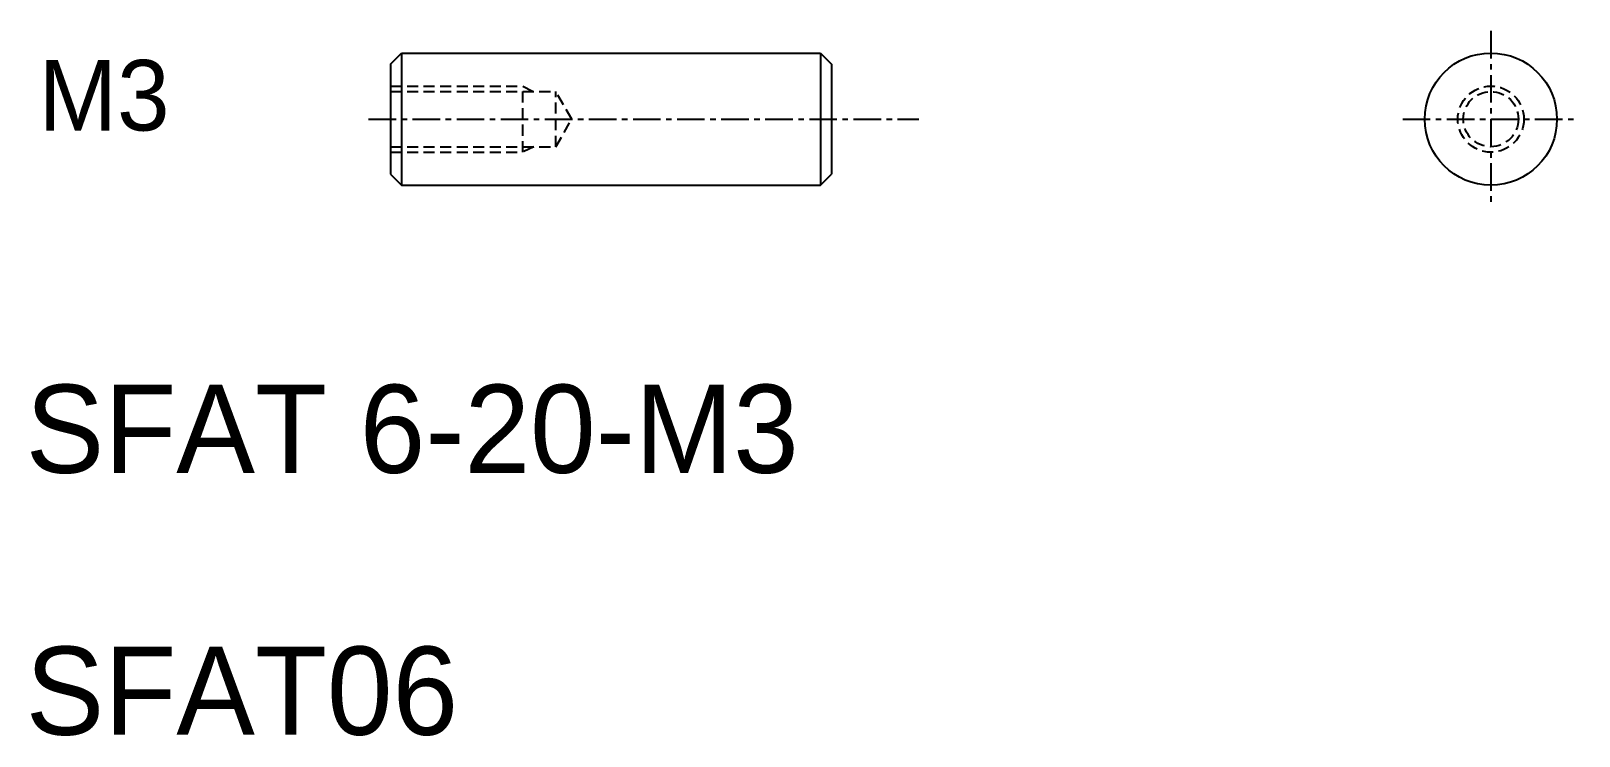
# Model space of a CAD drawing. Extents: x 244.5 to 314.8, y 204.7 to 236.7.
import ezdxf
from ezdxf.enums import TextEntityAlignment as Align

# ---------------------------------------------------------------- set-up
doc = ezdxf.new("R2010")
doc.units = 0
doc.linetypes.add('CENTER', pattern=[2, 1.25, -0.25, 0.25, -0.25])
doc.linetypes.add('DASHED', pattern=[0.75, 0.5, -0.25])
doc.layers.get('0').update_dxf_attribs({"linetype": 'CONTINUOUS'})
doc.layers.add('CENTER', color=1, linetype='CENTER')

msp = doc.modelspace()

# ---------------------------------------------------------------- linework, layer by layer
at = {"color": 7, "linetype": 'CONTINUOUS'}
for p, q in [((260.849, 235.202), (261.349, 235.702)), ((261.349, 235.702), (280.349, 235.702)), ((261.349, 235.702), (261.349, 229.702)), ((280.349, 235.702), (280.349, 229.702)), ((280.349, 235.702), (280.849, 235.202)), ((260.849, 235.202), (260.849, 230.202)), ((280.849, 235.202), (280.849, 230.202)), ((260.849, 230.202), (261.349, 229.702)), ((261.349, 229.702), (280.349, 229.702)), ((280.349, 229.702), (280.849, 230.202))]:
    msp.add_line(p, q, dxfattribs=at)
at = {"color": 3, "linetype": 'DASHED'}
for p, q in [((260.849, 234.202), (266.849, 234.202)), ((260.849, 233.952), (268.349, 233.952)), ((266.849, 231.202), (266.849, 234.202)), ((266.849, 234.202), (267.349, 233.952)), ((268.349, 231.452), (268.349, 233.952)), ((269.071, 232.702), (268.349, 233.952)), ((268.349, 231.452), (269.071, 232.702)), ((260.849, 231.452), (268.349, 231.452)), ((260.849, 231.202), (266.849, 231.202)), ((267.349, 231.452), (266.849, 231.202))]:
    msp.add_line(p, q, dxfattribs=at)
msp.add_line((280.849, 233.952), (280.849, 233.952))
at = {"color": 7, "linetype": 'CONTINUOUS'}
msp.add_circle((310.765, 232.702), 3, dxfattribs=at)
at = {"color": 3, "linetype": 'DASHED'}
for radius in [1.5, 1.25]:
    msp.add_circle((310.765, 232.702), radius, dxfattribs=at)
at = {"layer": 'CENTER', "color": 1, "linetype": 'CENTER'}
for p, q in [((310.765, 236.702), (310.765, 228.702)), ((259.849, 232.702), (284.819, 232.702)), ((306.765, 232.702), (314.765, 232.702))]:
    msp.add_line(p, q, dxfattribs=at)

# ---------------------------------------------------------------- texts
at = {"color": 7, "linetype": 'CONTINUOUS'}
msp.add_text('M3', height=3.2, dxfattribs=at).set_placement((250.824, 233.786), align=Align.MIDDLE_RIGHT)
for s, p in [('SFAT 6-20-M3', (244.294, 216.656)), ('SFAT06', (244.294, 204.775))]:
    msp.add_text(s, height=4, dxfattribs=at).set_placement(p)

doc.saveas('drawing.dxf')
